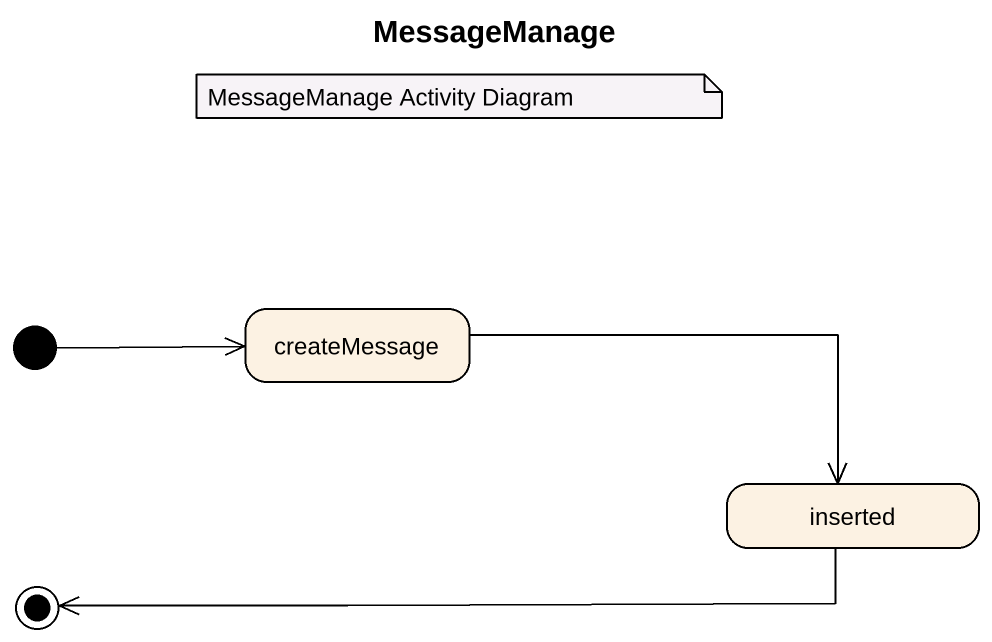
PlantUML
@startuml
title MessageManage
hide empty description
state createMessage
state inserted
[*] -right-> createMessage
createMessage -right-> inserted
inserted -left-> [*]
note as N1
  MessageManage Activity Diagram
end note
@enduml
